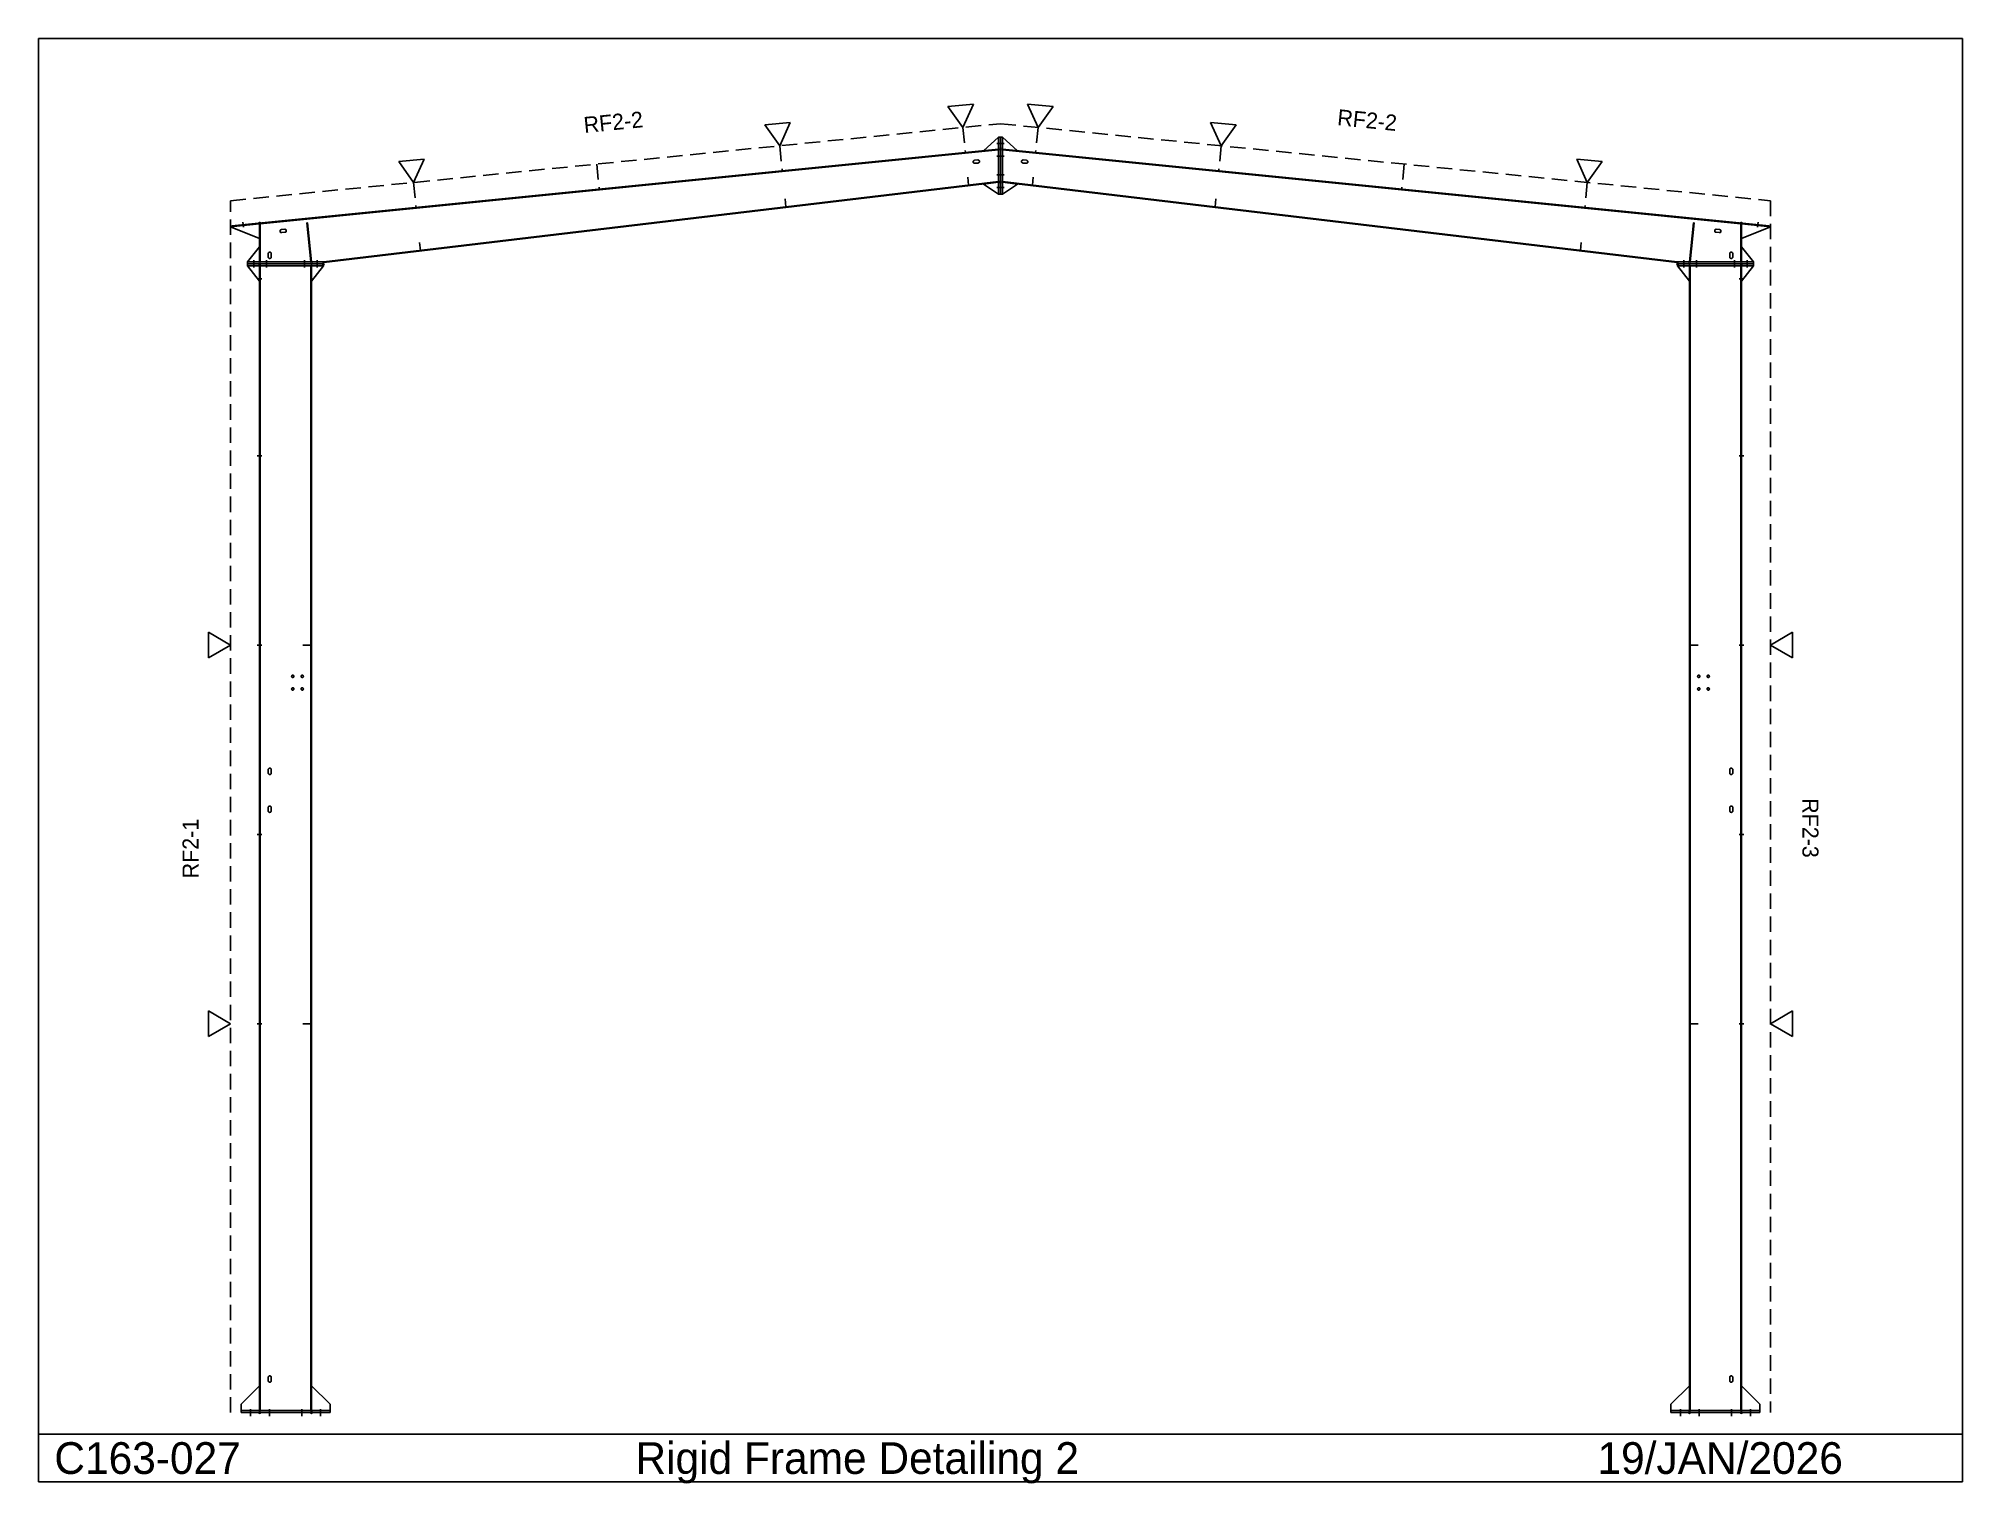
# Model space of a CAD drawing. Extents: x -1522 to 13722, y -561 to 10885.
import ezdxf

# ---------------------------------------------------------------- set-up
doc = ezdxf.new("R2010")
doc.units = 0
doc.linetypes.add('CONTIN', pattern=[0])
doc.linetypes.add('DASHED', pattern=[182.92, 121.95, -60.97])
doc.layers.get('0').update_dxf_attribs({"linetype": 'CONTIN'})
for name, color, linetype in [('1', 7, 'CONTIN'), ('16', 7, 'CONTIN'), ('17', 7, 'CONTIN'), ('3', 7, 'CONTIN'), ('5', 5, 'DASHED'), ('8', 5, 'DASHED')]:
    doc.layers.add(name, color=color, linetype=linetype)

msp = doc.modelspace()

# ---------------------------------------------------------------- linework, layer by layer
for p, q in [((13722.328, 10885.089), (-1522.329, 10885.089)), ((-1522.329, 10885.089), (-1522.329, -548.404)), ((13722.328, -548.404), (13722.328, 10885.089)), ((-1522.329, -171.099), (13722.328, -171.099)), ((-1522.329, -548.404), (13722.328, -548.404))]:
    msp.add_line(p, q)
at = {"layer": '1'}
for p, q in [((5964, 9995.401), (6084, 10104.028)), ((6084, 10104.028), (6084, 10104.028)), ((6084, 10007.401), (6084, 10104.028)), ((6084, 9653.045), (6084, 10103.977)), ((6100, 10103.977), (6084, 10103.977)), ((6100, 10103.977), (6100, 9653.045)), ((6100, 10103.977), (6100, 9653.045)), ((6100, 10103.977), (6116, 10103.977)), ((6236, 9995.401), (6116, 10104.028)), ((6116, 10104.028), (6116, 10104.028)), ((6116, 10007.401), (6116, 10104.028)), ((6116, 9653.045), (6116, 10103.977)), ((10, 9400.002), (6083.502, 10007.352)), ((6084, 10002.377), (10.498, 9395.027)), ((6084, 10002.377), (235, 9417.478)), ((6084, 10007.401), (5964, 9995.401)), ((6071.3, 10053.977), (6128.7, 10053.977)), ((6071.3, 10053.977), (6128.7, 10053.977)), ((6071.3, 9953.977), (6128.7, 9953.977)), ((6071.3, 9953.977), (6128.7, 9953.977)), ((6084, 10002.377), (6083.502, 10007.352)), ((6084, 10002.377), (6084, 9751.143)), ((6116, 10007.401), (6236, 9995.401)), ((6116, 10002.377), (6116.498, 10007.352)), ((6116, 10002.377), (6116, 9751.143)), ((6116, 10002.377), (11965, 9417.478)), ((6116, 10002.377), (12189.502, 9395.027)), ((12190, 9400.002), (6116.498, 10007.352)), ((6071.3, 9803.977), (6128.7, 9803.977)), ((6071.3, 9803.977), (6128.7, 9803.977)), ((6084, 9751.143), (738, 9115.532)), ((6083.41, 9751.072), (738, 9115.532)), ((738.59, 9110.567), (6084, 9746.107)), ((6084, 9746.107), (5964, 9731.84)), ((5964, 9731.84), (6084, 9653.045)), ((6071.3, 9703.977), (6128.7, 9703.977)), ((6071.3, 9703.977), (6128.7, 9703.977)), ((6083.41, 9751.072), (6084, 9746.107)), ((6084, 9746.107), (6084, 9653.045)), ((6100, 9653.045), (6084, 9653.045)), ((6084, 9653.045), (6084, 9653.045)), ((6100, 9653.045), (6116, 9653.045)), ((6116, 9751.143), (11461.999, 9115.532)), ((6116.59, 9751.072), (6116, 9746.107)), ((11461.409, 9110.567), (6116, 9746.107)), ((6116, 9746.107), (6236, 9731.84)), ((6116, 9746.107), (6116, 9653.045)), ((6236, 9731.84), (6116, 9653.045)), ((6116, 9653.045), (6116, 9653.045)), ((6116.59, 9751.072), (11461.999, 9115.532)), ((230, 9416.978), (0, 9393.978)), ((0, 9393.978), (230, 9301.978)), ((10.498, 9395.027), (10, 9400.002)), ((235, 9416.978), (230, 9416.978)), ((230, 9416.978), (230, 9115.532)), ((235, 9115.532), (235, 9417.478)), ((235, 9115.532), (235, 9416.978)), ((610.139, 9424.292), (604.169, 9423.695)), ((610.139, 9424.292), (604.169, 9423.695)), ((610.139, 9424.292), (604.169, 9423.695)), ((610.139, 9424.292), (604.169, 9423.695)), ((610.139, 9424.292), (604.169, 9423.695)), ((604.169, 9423.695), (635.015, 9115.233)), ((604.169, 9423.695), (635.015, 9115.233)), ((604.169, 9423.695), (635.015, 9115.233)), ((604.169, 9423.695), (635.015, 9115.233)), ((604.169, 9423.695), (635.015, 9115.233)), ((610.139, 9424.292), (640.985, 9115.83)), ((610.139, 9424.292), (640.985, 9115.83)), ((610.139, 9424.292), (640.985, 9115.83)), ((610.139, 9424.292), (640.985, 9115.83)), ((610.139, 9424.292), (640.985, 9115.83)), ((11589.86, 9424.292), (11559.015, 9115.83)), ((11589.86, 9424.292), (11559.015, 9115.83)), ((11589.86, 9424.292), (11559.015, 9115.83)), ((11589.86, 9424.292), (11559.015, 9115.83)), ((11589.86, 9424.292), (11559.015, 9115.83)), ((11595.831, 9423.695), (11564.984, 9115.233)), ((11595.831, 9423.695), (11564.984, 9115.233)), ((11595.831, 9423.695), (11564.984, 9115.233)), ((11595.831, 9423.695), (11564.984, 9115.233)), ((11595.831, 9423.695), (11564.984, 9115.233)), ((11595.831, 9423.695), (11589.86, 9424.292)), ((11595.831, 9423.695), (11589.86, 9424.292)), ((11595.831, 9423.695), (11589.86, 9424.292)), ((11595.831, 9423.695), (11589.86, 9424.292)), ((11595.831, 9423.695), (11589.86, 9424.292)), ((11965, 9115.532), (11965, 9417.478)), ((11965, 9416.978), (11965, 9115.532)), ((11965, 9416.978), (11969.999, 9416.978)), ((11969.999, 9115.532), (11969.999, 9416.978)), ((11969.999, 9416.978), (12199.999, 9393.978)), ((12199.999, 9393.978), (11969.999, 9301.978)), ((12189.502, 9395.027), (12190, 9400.002)), ((230, 9235.531), (135, 9115.532)), ((230, 9115.532), (230, 9235.531)), ((11969.999, 9115.532), (11969.999, 9235.531)), ((11969.999, 9235.531), (12065, 9115.532)), ((735, 9115.532), (135, 9115.532)), ((135, 9099.532), (135, 9115.532)), ((135, 9115.532), (135, 9115.532)), ((230, 9115.532), (135, 9115.532)), ((135, 9099.532), (735, 9099.532)), ((135, 9099.532), (135, 9083.532)), ((135, 9099.532), (735, 9099.532)), ((735, 9083.532), (135, 9083.532)), ((230, 8963.532), (135, 9083.532)), ((135, 9083.532), (135, 9083.532)), ((230, 9083.532), (135, 9083.532)), ((185, 9070.832), (185, 9128.231)), ((185, 9070.832), (185, 9128.231)), ((235, 9115.532), (230, 9115.532)), ((235, 9083.532), (230, 9083.532)), ((230, 9083.532), (230, 16)), ((230, 9083.532), (230, 8963.532)), ((738, 9115.532), (235, 9115.532)), ((635, 9083.532), (235, 9083.532)), ((235, 16), (235, 9083.532)), ((235, 16), (235, 9083.532)), ((285, 9070.832), (285, 9128.231)), ((285, 9070.832), (285, 9128.231)), ((585, 9070.832), (585, 9128.231)), ((585, 9070.832), (585, 9128.231)), ((635, 16), (635, 9083.532)), ((635, 9083.532), (635, 9083.532)), ((635, 16), (635, 9083.532)), ((635, 9083.532), (641, 9083.532)), ((640.985, 9115.83), (635.015, 9115.233)), ((640.985, 9115.83), (635.015, 9115.233)), ((640.985, 9115.83), (635.015, 9115.233)), ((640.985, 9115.83), (635.015, 9115.233)), ((640.985, 9115.83), (635.015, 9115.233)), ((641, 9083.532), (641, 16)), ((641, 9083.532), (641, 8963.532)), ((641, 8963.532), (735, 9083.532)), ((641, 9083.532), (735, 9083.532)), ((685, 9070.832), (685, 9128.231)), ((685, 9070.832), (685, 9128.231)), ((735, 9099.532), (735, 9115.532)), ((735, 9099.532), (735, 9083.532)), ((735, 9083.532), (735, 9083.532)), ((738, 9115.532), (738.59, 9110.567)), ((11461.999, 9115.532), (11461.409, 9110.567)), ((11461.999, 9115.532), (11965, 9115.532)), ((11464.999, 9099.532), (11464.999, 9115.532)), ((11464.999, 9115.532), (12065, 9115.532)), ((12065, 9099.532), (11464.999, 9099.532)), ((12065, 9099.532), (11464.999, 9099.532)), ((11464.999, 9099.532), (11464.999, 9083.532)), ((11464.999, 9083.532), (12065, 9083.532)), ((11559, 8963.532), (11464.999, 9083.532)), ((11464.999, 9083.532), (11464.999, 9083.532)), ((11559, 9083.532), (11464.999, 9083.532)), ((11515, 9128.231), (11515, 9070.832)), ((11515, 9128.231), (11515, 9070.832)), ((11564.999, 9083.532), (11559, 9083.532)), ((11559, 9083.532), (11559, 16)), ((11559, 9083.532), (11559, 8963.532)), ((11564.984, 9115.233), (11559.015, 9115.83)), ((11564.984, 9115.233), (11559.015, 9115.83)), ((11564.984, 9115.233), (11559.015, 9115.83)), ((11564.984, 9115.233), (11559.015, 9115.83)), ((11564.984, 9115.233), (11559.015, 9115.83)), ((11564.999, 16), (11564.999, 9083.532)), ((11564.999, 9083.532), (11564.999, 9083.532)), ((11564.999, 9083.532), (11965, 9083.532)), ((11564.999, 16), (11564.999, 9083.532)), ((11615, 9128.231), (11615, 9070.832)), ((11615, 9128.231), (11615, 9070.832)), ((11915, 9128.231), (11915, 9070.832)), ((11915, 9128.231), (11915, 9070.832)), ((11965, 9115.532), (11969.999, 9115.532)), ((11965, 16), (11965, 9083.532)), ((11965, 16), (11965, 9083.532)), ((11965, 9083.532), (11969.999, 9083.532)), ((11969.999, 9115.532), (12065, 9115.532)), ((11969.999, 9083.532), (11969.999, 16)), ((11969.999, 9083.532), (11969.999, 8963.532)), ((11969.999, 8963.532), (12065, 9083.532)), ((11969.999, 9083.532), (12065, 9083.532)), ((12015, 9128.231), (12015, 9070.832)), ((12015, 9128.231), (12015, 9070.832)), ((12065, 9099.532), (12065, 9115.532)), ((12065, 9115.532), (12065, 9115.532)), ((12065, 9099.532), (12065, 9083.532)), ((12065, 9083.532), (12065, 9083.532)), ((230, 213.5), (82.5, 66)), ((230, 16), (230, 213.5)), ((641, 16), (641, 213)), ((641, 213), (788, 66)), ((11559, 213), (11411.999, 66)), ((11559, 16), (11559, 213)), ((11969.999, 16), (11969.999, 213.5)), ((11969.999, 213.5), (12117.5, 66)), ((82.5, 66), (82.5, 16)), ((788, 16), (82.5, 16)), ((82.5, 0), (82.5, 16)), ((230, 16), (82.5, 16)), ((82.5, 0), (788, 0)), ((157.5, -28.7), (157.5, 28.7)), ((235, 16), (230, 16)), ((235, 16), (635, 16)), ((307.5, -28.7), (307.5, 28.7)), ((563, -28.7), (563, 28.7)), ((635, 16), (641, 16)), ((641, 16), (788, 16)), ((713, -28.7), (713, 28.7)), ((788, 66), (788, 16)), ((788, 0), (788, 16)), ((11411.999, 66), (11411.999, 16)), ((11411.999, 0), (11411.999, 16)), ((11411.999, 16), (12117.5, 16)), ((11559, 16), (11411.999, 16)), ((12117.5, 0), (11411.999, 0)), ((11486.999, 28.7), (11486.999, -28.7)), ((11564.999, 16), (11559, 16)), ((11965, 16), (11564.999, 16)), ((11637, 28.7), (11637, -28.7)), ((11892.499, 28.7), (11892.499, -28.7)), ((11965, 16), (11969.999, 16)), ((11969.999, 16), (12117.5, 16)), ((12042.5, 28.7), (12042.5, -28.7)), ((12117.5, 66), (12117.5, 16)), ((12117.5, 0), (12117.5, 16))]:
    msp.add_line(p, q, dxfattribs=at)
for centre in [(6100, 10009.002), (6100, 10009.002), (6100, 9748.01), (6100, 9748.01), (230, 9422.003), (11969.999, 9422.003), (230, 9099.532), (230, 9099.532), (641, 9099.532), (735, 9099.532), (11464.999, 9099.532), (11559, 9099.532), (11969.999, 9099.532), (11969.999, 9099.532), (230, 0), (641, 0), (11559, 0), (11969.999, 0)]:
    msp.add_circle(centre, 6.35, dxfattribs=at)
at = {"layer": '17'}
for p, q in [((6093.65, 10009.002), (6106.35, 10009.002)), ((6093.65, 10009.002), (6106.35, 10009.002)), ((6093.65, 10009.002), (6106.35, 10009.002)), ((6093.65, 10009.002), (6106.35, 10009.002)), ((6093.65, 10009.002), (6106.35, 10009.002)), ((6093.65, 10009.002), (6106.35, 10009.002)), ((6093.65, 10009.002), (6106.35, 10009.002)), ((6093.65, 10009.002), (6106.35, 10009.002)), ((6093.65, 10009.002), (6106.35, 10009.002)), ((6093.65, 10009.002), (6106.35, 10009.002)), ((6100, 10002.652), (6100, 10015.353)), ((6100, 10002.652), (6100, 10015.353)), ((6100, 10002.652), (6100, 10015.353)), ((6100, 10002.652), (6100, 10015.353)), ((6100, 10002.652), (6100, 10015.353)), ((6100, 10002.652), (6100, 10015.353)), ((6100, 10002.652), (6100, 10015.353)), ((6100, 10002.652), (6100, 10015.353)), ((6100, 10002.652), (6100, 10015.353)), ((6100, 10002.652), (6100, 10015.353)), ((6093.65, 9748.01), (6106.35, 9748.01)), ((6093.65, 9748.01), (6106.35, 9748.01)), ((6093.65, 9748.01), (6106.35, 9748.01)), ((6093.65, 9748.01), (6106.35, 9748.01)), ((6093.65, 9748.01), (6106.35, 9748.01)), ((6093.65, 9748.01), (6106.35, 9748.01)), ((6093.65, 9748.01), (6106.35, 9748.01)), ((6093.65, 9748.01), (6106.35, 9748.01)), ((6093.65, 9748.01), (6106.35, 9748.01)), ((6093.65, 9748.01), (6106.35, 9748.01)), ((6100, 9741.659), (6100, 9754.359)), ((6100, 9741.659), (6100, 9754.359)), ((6100, 9741.659), (6100, 9754.359)), ((6100, 9741.659), (6100, 9754.359)), ((6100, 9741.659), (6100, 9754.359)), ((6100, 9741.659), (6100, 9754.359)), ((6100, 9741.659), (6100, 9754.359)), ((6100, 9741.659), (6100, 9754.359)), ((6100, 9741.659), (6100, 9754.359)), ((6100, 9741.659), (6100, 9754.359)), ((223.65, 9422.003), (236.35, 9422.003)), ((223.65, 9422.003), (236.35, 9422.003)), ((223.65, 9422.003), (236.35, 9422.003)), ((223.65, 9422.003), (236.35, 9422.003)), ((223.65, 9422.003), (236.35, 9422.003)), ((230, 9415.653), (230, 9428.354)), ((230, 9415.653), (230, 9428.354)), ((230, 9415.653), (230, 9428.354)), ((230, 9415.653), (230, 9428.354)), ((230, 9415.653), (230, 9428.354)), ((11963.649, 9422.003), (11976.35, 9422.003)), ((11963.649, 9422.003), (11976.35, 9422.003)), ((11963.649, 9422.003), (11976.35, 9422.003)), ((11963.649, 9422.003), (11976.35, 9422.003)), ((11963.649, 9422.003), (11976.35, 9422.003)), ((11969.999, 9415.653), (11969.999, 9428.354)), ((11969.999, 9415.653), (11969.999, 9428.354)), ((11969.999, 9415.653), (11969.999, 9428.354)), ((11969.999, 9415.653), (11969.999, 9428.354)), ((11969.999, 9415.653), (11969.999, 9428.354)), ((223.65, 9099.532), (236.35, 9099.532)), ((223.65, 9099.532), (236.35, 9099.532)), ((223.65, 9099.532), (236.35, 9099.532)), ((223.65, 9099.532), (236.35, 9099.532)), ((223.65, 9099.532), (236.35, 9099.532)), ((223.65, 9099.532), (236.35, 9099.532)), ((223.65, 9099.532), (236.35, 9099.532)), ((223.65, 9099.532), (236.35, 9099.532)), ((223.65, 9099.532), (236.35, 9099.532)), ((223.65, 9099.532), (236.35, 9099.532)), ((230, 9093.182), (230, 9105.882)), ((230, 9093.182), (230, 9105.882)), ((230, 9093.182), (230, 9105.882)), ((230, 9093.182), (230, 9105.882)), ((230, 9093.182), (230, 9105.882)), ((230, 9093.182), (230, 9105.882)), ((230, 9093.182), (230, 9105.882)), ((230, 9093.182), (230, 9105.882)), ((230, 9093.182), (230, 9105.882)), ((230, 9093.182), (230, 9105.882)), ((634.65, 9099.532), (647.35, 9099.532)), ((634.65, 9099.532), (647.35, 9099.532)), ((634.65, 9099.532), (647.35, 9099.532)), ((634.65, 9099.532), (647.35, 9099.532)), ((634.65, 9099.532), (647.35, 9099.532)), ((641, 9093.182), (641, 9105.882)), ((641, 9093.182), (641, 9105.882)), ((641, 9093.182), (641, 9105.882)), ((641, 9093.182), (641, 9105.882)), ((641, 9093.182), (641, 9105.882)), ((728.65, 9099.532), (741.35, 9099.532)), ((728.65, 9099.532), (741.35, 9099.532)), ((728.65, 9099.532), (741.35, 9099.532)), ((728.65, 9099.532), (741.35, 9099.532)), ((728.65, 9099.532), (741.35, 9099.532)), ((735, 9093.182), (735, 9105.882)), ((735, 9093.182), (735, 9105.882)), ((735, 9093.182), (735, 9105.882)), ((735, 9093.182), (735, 9105.882)), ((735, 9093.182), (735, 9105.882)), ((11458.649, 9099.532), (11471.35, 9099.532)), ((11458.649, 9099.532), (11471.35, 9099.532)), ((11458.649, 9099.532), (11471.35, 9099.532)), ((11458.649, 9099.532), (11471.35, 9099.532)), ((11458.649, 9099.532), (11471.35, 9099.532)), ((11464.999, 9093.182), (11464.999, 9105.882)), ((11464.999, 9093.182), (11464.999, 9105.882)), ((11464.999, 9093.182), (11464.999, 9105.882)), ((11464.999, 9093.182), (11464.999, 9105.882)), ((11464.999, 9093.182), (11464.999, 9105.882)), ((11552.649, 9099.532), (11565.35, 9099.532)), ((11552.649, 9099.532), (11565.35, 9099.532)), ((11552.649, 9099.532), (11565.35, 9099.532)), ((11552.649, 9099.532), (11565.35, 9099.532)), ((11552.649, 9099.532), (11565.35, 9099.532)), ((11559, 9093.182), (11559, 9105.882)), ((11559, 9093.182), (11559, 9105.882)), ((11559, 9093.182), (11559, 9105.882)), ((11559, 9093.182), (11559, 9105.882)), ((11559, 9093.182), (11559, 9105.882)), ((11963.649, 9099.532), (11976.35, 9099.532)), ((11963.649, 9099.532), (11976.35, 9099.532)), ((11963.649, 9099.532), (11976.35, 9099.532)), ((11963.649, 9099.532), (11976.35, 9099.532)), ((11963.649, 9099.532), (11976.35, 9099.532)), ((11963.649, 9099.532), (11976.35, 9099.532)), ((11963.649, 9099.532), (11976.35, 9099.532)), ((11963.649, 9099.532), (11976.35, 9099.532)), ((11963.649, 9099.532), (11976.35, 9099.532)), ((11963.649, 9099.532), (11976.35, 9099.532)), ((11969.999, 9093.182), (11969.999, 9105.882)), ((11969.999, 9093.182), (11969.999, 9105.882)), ((11969.999, 9093.182), (11969.999, 9105.882)), ((11969.999, 9093.182), (11969.999, 9105.882)), ((11969.999, 9093.182), (11969.999, 9105.882)), ((11969.999, 9093.182), (11969.999, 9105.882)), ((11969.999, 9093.182), (11969.999, 9105.882)), ((11969.999, 9093.182), (11969.999, 9105.882)), ((11969.999, 9093.182), (11969.999, 9105.882)), ((11969.999, 9093.182), (11969.999, 9105.882)), ((223.65, 0), (236.35, 0)), ((223.65, 0), (236.35, 0)), ((223.65, 0), (236.35, 0)), ((223.65, 0), (236.35, 0)), ((223.65, 0), (236.35, 0)), ((230, -6.35), (230, 6.35)), ((230, -6.35), (230, 6.35)), ((230, -6.35), (230, 6.35)), ((230, -6.35), (230, 6.35)), ((230, -6.35), (230, 6.35)), ((634.65, 0), (647.35, 0)), ((634.65, 0), (647.35, 0)), ((634.65, 0), (647.35, 0)), ((634.65, 0), (647.35, 0)), ((634.65, 0), (647.35, 0)), ((641, -6.35), (641, 6.35)), ((641, -6.35), (641, 6.35)), ((641, -6.35), (641, 6.35)), ((641, -6.35), (641, 6.35)), ((641, -6.35), (641, 6.35)), ((11552.649, 0), (11565.35, 0)), ((11552.649, 0), (11565.35, 0)), ((11552.649, 0), (11565.35, 0)), ((11552.649, 0), (11565.35, 0)), ((11552.649, 0), (11565.35, 0)), ((11559, -6.35), (11559, 6.35)), ((11559, -6.35), (11559, 6.35)), ((11559, -6.35), (11559, 6.35)), ((11559, -6.35), (11559, 6.35)), ((11559, -6.35), (11559, 6.35)), ((11963.649, 0), (11976.35, 0)), ((11963.649, 0), (11976.35, 0)), ((11963.649, 0), (11976.35, 0)), ((11963.649, 0), (11976.35, 0)), ((11963.649, 0), (11976.35, 0)), ((11969.999, -6.35), (11969.999, 6.35)), ((11969.999, -6.35), (11969.999, 6.35)), ((11969.999, -6.35), (11969.999, 6.35)), ((11969.999, -6.35), (11969.999, 6.35)), ((11969.999, -6.35), (11969.999, 6.35))]:
    msp.add_line(p, q, dxfattribs=at)
at = {"layer": '3'}
for p, q in [((4434.628, 10220.348), (4232.393, 10200.032)), ((4434.628, 10220.348), (4232.393, 10200.032)), ((4351.098, 10035.11), (4434.628, 10220.348)), ((4351.098, 10035.11), (4434.628, 10220.348)), ((5884.994, 10365.384), (5682.758, 10345.068)), ((5884.994, 10365.384), (5682.758, 10345.068)), ((5801.464, 10180.146), (5682.758, 10345.068)), ((5801.464, 10180.146), (5682.758, 10345.068)), ((5801.464, 10180.146), (5884.994, 10365.384)), ((5801.464, 10180.146), (5884.994, 10365.384)), ((6398.511, 10180.148), (6314.813, 10365.311)), ((6517.067, 10345.178), (6314.813, 10365.311)), ((6398.511, 10180.148), (6314.813, 10365.311)), ((6517.067, 10345.178), (6314.813, 10365.311)), ((6398.511, 10180.148), (6517.067, 10345.178)), ((6398.511, 10180.148), (6517.067, 10345.178)), ((7848.877, 10035.112), (7765.18, 10220.274)), ((7967.434, 10200.142), (7765.18, 10220.274)), ((7848.877, 10035.112), (7765.18, 10220.274)), ((7967.434, 10200.142), (7765.18, 10220.274)), ((4351.098, 10035.11), (4232.393, 10200.032)), ((4351.098, 10035.11), (4232.393, 10200.032)), ((7848.877, 10035.112), (7967.434, 10200.142)), ((7848.877, 10035.112), (7967.434, 10200.142)), ((1533.896, 9930.274), (1331.66, 9909.959)), ((1533.896, 9930.274), (1331.66, 9909.959)), ((1450.366, 9745.037), (1331.66, 9909.959)), ((1450.366, 9745.037), (1331.66, 9909.959)), ((1450.366, 9745.037), (1533.896, 9930.274)), ((1450.366, 9745.037), (1533.896, 9930.274)), ((10749.609, 9745.038), (10665.912, 9930.201)), ((10868.166, 9910.067), (10665.912, 9930.201)), ((10749.609, 9745.038), (10665.912, 9930.201)), ((10868.166, 9910.067), (10665.912, 9930.201)), ((10749.609, 9745.038), (10868.166, 9910.067)), ((10749.609, 9745.038), (10868.166, 9910.067)), ((0, 6080), (-176.007, 6181.547)), ((-176.007, 6181.547), (-175.915, 5978.293)), ((0, 6080), (-176.007, 6181.547)), ((-176.007, 6181.547), (-175.915, 5978.293)), ((12200, 6080), (12375.915, 6181.707)), ((12200, 6080), (12375.915, 6181.707)), ((12376.007, 5978.453), (12375.915, 6181.707)), ((12376.007, 5978.453), (12375.915, 6181.707)), ((0, 6080), (-175.915, 5978.293)), ((0, 6080), (-175.915, 5978.293)), ((12200, 6080), (12376.007, 5978.453)), ((12200, 6080), (12376.007, 5978.453)), ((0, 3080), (-176.007, 3181.547)), ((-176.007, 3181.547), (-175.915, 2978.293)), ((0, 3080), (-176.007, 3181.547)), ((-176.007, 3181.547), (-175.915, 2978.293)), ((0, 3080), (-175.915, 2978.293)), ((0, 3080), (-175.915, 2978.293)), ((12200, 3080), (12375.915, 3181.706)), ((12200, 3080), (12375.915, 3181.706)), ((12200, 3080), (12376.007, 2978.453)), ((12200, 3080), (12376.007, 2978.453)), ((12376.007, 2978.453), (12375.915, 3181.706)), ((12376.007, 2978.453), (12375.915, 3181.706))]:
    msp.add_line(p, q, dxfattribs=at)
at = {"layer": '5'}
for p, q in [((5801.464, 10180.146), (5821.365, 9981.14)), ((5801.464, 10180.146), (5821.365, 9981.14)), ((5801.464, 10180.146), (5821.365, 9981.14)), ((5801.464, 10180.146), (5821.365, 9981.14)), ((5801.464, 10180.146), (5821.365, 9981.14)), ((6398.511, 10180.148), (6378.61, 9981.141)), ((6398.511, 10180.148), (6378.61, 9981.141)), ((6398.511, 10180.148), (6378.61, 9981.141)), ((6398.511, 10180.148), (6378.61, 9981.141)), ((6398.511, 10180.148), (6378.61, 9981.141)), ((4351.098, 10035.11), (4370.999, 9836.104)), ((4351.098, 10035.11), (4370.999, 9836.104)), ((4351.098, 10035.11), (4370.999, 9836.104)), ((4351.098, 10035.11), (4370.999, 9836.104)), ((4351.098, 10035.11), (4370.999, 9836.104)), ((5920.197, 9922.684), (5894.326, 9920.096)), ((6305.674, 9920.095), (6279.803, 9922.683)), ((7848.877, 10035.112), (7828.976, 9836.104)), ((7848.877, 10035.112), (7828.976, 9836.104)), ((7848.877, 10035.112), (7828.976, 9836.104)), ((7848.877, 10035.112), (7828.976, 9836.104)), ((7848.877, 10035.112), (7828.976, 9836.104)), ((2900.732, 9890.073), (2920.633, 9691.066)), ((2900.732, 9890.073), (2920.633, 9691.066)), ((2900.732, 9890.073), (2920.633, 9691.066)), ((2900.732, 9890.073), (2920.633, 9691.066)), ((2900.732, 9890.073), (2920.633, 9691.066)), ((5840.862, 9786.171), (5847.181, 9722.986)), ((5840.862, 9786.171), (5847.181, 9722.986)), ((5840.862, 9786.171), (5847.181, 9722.986)), ((5840.862, 9786.171), (5847.181, 9722.986)), ((5840.862, 9786.171), (5847.181, 9722.986)), ((5840.862, 9786.171), (5847.181, 9722.986)), ((5840.862, 9786.171), (5847.181, 9722.986)), ((5840.862, 9786.171), (5847.181, 9722.986)), ((5840.862, 9786.171), (5847.181, 9722.986)), ((5840.862, 9786.171), (5847.181, 9722.986)), ((5922.585, 9898.803), (5896.714, 9896.215)), ((6303.286, 9896.215), (6277.415, 9898.802)), ((6359.114, 9786.173), (6352.795, 9722.988)), ((6359.114, 9786.173), (6352.795, 9722.988)), ((6359.114, 9786.173), (6352.795, 9722.988)), ((6359.114, 9786.173), (6352.795, 9722.988)), ((6359.114, 9786.173), (6352.795, 9722.988)), ((6359.114, 9786.173), (6352.795, 9722.988)), ((6359.114, 9786.173), (6352.795, 9722.988)), ((6359.114, 9786.173), (6352.795, 9722.988)), ((6359.114, 9786.173), (6352.795, 9722.988)), ((6359.114, 9786.173), (6352.795, 9722.988)), ((9299.243, 9890.075), (9279.342, 9691.068)), ((9299.243, 9890.075), (9279.342, 9691.068)), ((9299.243, 9890.075), (9279.342, 9691.068)), ((9299.243, 9890.075), (9279.342, 9691.068)), ((9299.243, 9890.075), (9279.342, 9691.068)), ((1450.366, 9745.037), (1470.267, 9546.029)), ((1450.366, 9745.037), (1470.267, 9546.029)), ((1450.366, 9745.037), (1470.267, 9546.029)), ((1450.366, 9745.037), (1470.267, 9546.029)), ((1450.366, 9745.037), (1470.267, 9546.029)), ((4393.204, 9614.052), (4399.522, 9550.867)), ((4393.204, 9614.052), (4399.522, 9550.867)), ((4393.204, 9614.052), (4399.522, 9550.867)), ((4393.204, 9614.052), (4399.522, 9550.867)), ((4393.204, 9614.052), (4399.522, 9550.867)), ((4393.204, 9614.052), (4399.522, 9550.867)), ((4393.204, 9614.052), (4399.522, 9550.867)), ((4393.204, 9614.052), (4399.522, 9550.867)), ((4393.204, 9614.052), (4399.522, 9550.867)), ((4393.204, 9614.052), (4399.522, 9550.867)), ((7806.771, 9614.055), (7800.453, 9550.87)), ((7806.771, 9614.055), (7800.453, 9550.87)), ((7806.771, 9614.055), (7800.453, 9550.87)), ((7806.771, 9614.055), (7800.453, 9550.87)), ((7806.771, 9614.055), (7800.453, 9550.87)), ((7806.771, 9614.055), (7800.453, 9550.87)), ((7806.771, 9614.055), (7800.453, 9550.87)), ((7806.771, 9614.055), (7800.453, 9550.87)), ((7806.771, 9614.055), (7800.453, 9550.87)), ((7806.771, 9614.055), (7800.453, 9550.87)), ((10749.609, 9745.038), (10729.708, 9546.031)), ((10749.609, 9745.038), (10729.708, 9546.031)), ((10749.609, 9745.038), (10729.708, 9546.031)), ((10749.609, 9745.038), (10729.708, 9546.031)), ((10749.609, 9745.038), (10729.708, 9546.031)), ((97.474, 9429.251), (101.265, 9391.341)), ((428.336, 9373.497), (402.465, 9370.91)), ((430.724, 9349.617), (404.853, 9347.029)), ((11795.146, 9347.028), (11769.276, 9349.616)), ((11797.535, 9370.909), (11771.664, 9373.497)), ((12102.526, 9429.251), (12098.735, 9391.34)), ((298, 9180.478), (298, 9154.478)), ((322, 9180.478), (322, 9154.478)), ((1497.888, 9269.813), (1504.207, 9206.629)), ((1497.888, 9269.813), (1504.207, 9206.629)), ((1497.888, 9269.813), (1504.207, 9206.629)), ((1497.888, 9269.813), (1504.207, 9206.629)), ((1497.888, 9269.813), (1504.207, 9206.629)), ((1497.888, 9269.813), (1504.207, 9206.629)), ((1497.888, 9269.813), (1504.207, 9206.629)), ((1497.888, 9269.813), (1504.207, 9206.629)), ((1497.888, 9269.813), (1504.207, 9206.629)), ((1497.888, 9269.813), (1504.207, 9206.629)), ((10702.088, 9269.817), (10695.77, 9206.633)), ((10702.088, 9269.817), (10695.77, 9206.633)), ((10702.088, 9269.817), (10695.77, 9206.633)), ((10702.088, 9269.817), (10695.77, 9206.633)), ((10702.088, 9269.817), (10695.77, 9206.633)), ((10702.088, 9269.817), (10695.77, 9206.633)), ((10702.088, 9269.817), (10695.77, 9206.633)), ((10702.088, 9269.817), (10695.77, 9206.633)), ((10702.088, 9269.817), (10695.77, 9206.633)), ((10702.088, 9269.817), (10695.77, 9206.633)), ((11878, 9154.478), (11878, 9180.478)), ((11902, 9154.478), (11902, 9180.478)), ((209.6, 8980), (247.7, 8980)), ((11990.4, 8980), (11952.301, 8980)), ((209.6, 7580), (247.7, 7580)), ((11990.399, 7580), (11952.3, 7580)), ((209.6, 6080), (247.7, 6080)), ((571.5, 6080), (635, 6080)), ((571.5, 6080), (635, 6080)), ((571.5, 6080), (635, 6080)), ((571.5, 6080), (635, 6080)), ((571.5, 6080), (635, 6080)), ((571.5, 6080), (635, 6080)), ((571.5, 6080), (635, 6080)), ((571.5, 6080), (635, 6080)), ((571.5, 6080), (635, 6080)), ((571.5, 6080), (635, 6080)), ((11628.499, 6080), (11564.999, 6080)), ((11628.499, 6080), (11564.999, 6080)), ((11628.499, 6080), (11564.999, 6080)), ((11628.499, 6080), (11564.999, 6080)), ((11628.499, 6080), (11564.999, 6080)), ((11628.499, 6080), (11564.999, 6080)), ((11628.499, 6080), (11564.999, 6080)), ((11628.499, 6080), (11564.999, 6080)), ((11628.499, 6080), (11564.999, 6080)), ((11628.499, 6080), (11564.999, 6080)), ((11990.399, 6080), (11952.3, 6080)), ((298, 5093), (298, 5067)), ((322, 5093), (322, 5067)), ((11878, 5067), (11878, 5093)), ((11902, 5067), (11902, 5093)), ((298, 4793), (298, 4767)), ((322, 4793), (322, 4767)), ((11878, 4767), (11878, 4793)), ((11902, 4767), (11902, 4793)), ((209.6, 4580), (247.7, 4580)), ((11990.399, 4580), (11952.3, 4580)), ((209.6, 3080), (247.7, 3080)), ((571.5, 3080), (635, 3080)), ((571.5, 3080), (635, 3080)), ((571.5, 3080), (635, 3080)), ((571.5, 3080), (635, 3080)), ((571.5, 3080), (635, 3080)), ((571.5, 3080), (635, 3080)), ((571.5, 3080), (635, 3080)), ((571.5, 3080), (635, 3080)), ((571.5, 3080), (635, 3080)), ((571.5, 3080), (635, 3080)), ((11628.499, 3080), (11564.999, 3080)), ((11628.499, 3080), (11564.999, 3080)), ((11628.499, 3080), (11564.999, 3080)), ((11628.499, 3080), (11564.999, 3080)), ((11628.499, 3080), (11564.999, 3080)), ((11628.499, 3080), (11564.999, 3080)), ((11628.499, 3080), (11564.999, 3080)), ((11628.499, 3080), (11564.999, 3080)), ((11628.499, 3080), (11564.999, 3080)), ((11628.499, 3080), (11564.999, 3080)), ((11990.399, 3080), (11952.3, 3080)), ((298, 279), (298, 253)), ((322, 279), (322, 253)), ((11878, 253), (11878, 279)), ((11902, 253), (11902, 279))]:
    msp.add_line(p, q, dxfattribs=at)
for centre in [(492.5, 5832.48), (567.5, 5832.48), (11632.5, 5832.48), (11707.5, 5832.48), (492.5, 5732.48), (567.5, 5732.48), (11632.5, 5732.48), (11707.5, 5732.48)]:
    msp.add_circle(centre, 9, dxfattribs=at)
for centre, start, end in [((5895.52, 9908.155), 95.711, -84.289), ((5921.391, 9910.743), -84.289, 95.711), ((6278.609, 9910.742), 84.289, -95.711), ((6304.48, 9908.154), -95.711, 84.289), ((403.659, 9358.97), 95.711, -84.289), ((429.53, 9361.557), -84.289, 95.711), ((11770.47, 9361.557), 84.289, -95.711), ((11796.341, 9358.969), -95.711, 84.289), ((310, 9180.478), 0, 180), ((310, 9154.478), 180, 0), ((11890, 9180.478), 0, -180), ((11890, 9154.478), -180, 0), ((310, 5093), 0, 180), ((310, 5067), 180, 0), ((11890, 5093), 0, -180), ((11890, 5067), -180, 0), ((310, 4793), 0, 180), ((310, 4767), 180, 0), ((11890, 4793), 0, -180), ((11890, 4767), -180, 0), ((310, 279), 0, 180), ((310, 253), 180, 0), ((11890, 279), 0, -180), ((11890, 253), -180, 0)]:
    msp.add_arc(centre, 12, start, end, dxfattribs=at)
at = {"layer": '8'}
for p, q in [((0, 9600), (6100, 10210)), ((6100, 10210), (12200, 9600)), ((0, 0), (0, 9600)), ((12200, 9600), (12200, 0))]:
    msp.add_line(p, q, dxfattribs=at)

# ---------------------------------------------------------------- texts
for s, p in [('C163-027', (-1396.56, -485.52)), ('Rigid Frame Detailing 2', (3207.326, -485.52)), ('19/JAN/2026', (10829.654, -485.52))]:
    msp.add_text(s, height=251.537).set_placement(p)
at = {"layer": '16'}
for s, rotation, p in [('RF2-2', 5.711, (2803.901, 10135.657)), ('RF2-2', -5.711, (8764.25, 10198.842)), ('RF2-3', -90, (12453.999, 4867.266)), ('RF2-1', 90, (-254, 4232.266))]:
    msp.add_text(s, height=127, rotation=rotation, dxfattribs=at).set_placement(p)

doc.saveas('drawing.dxf')
